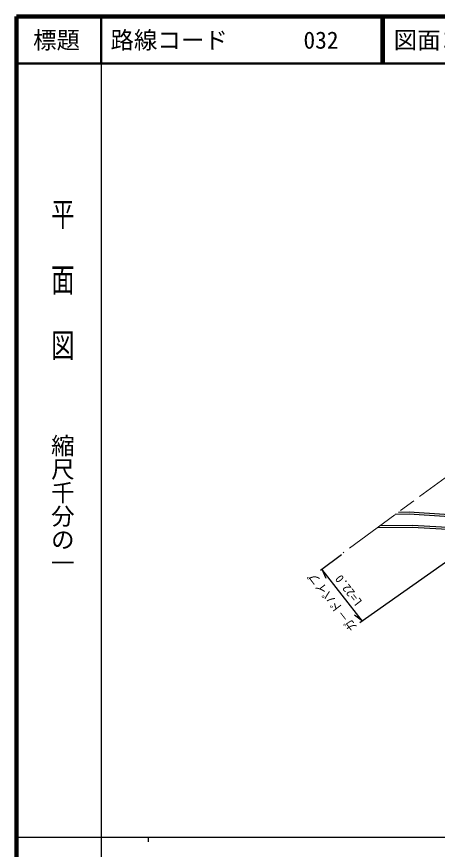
# Model space of a CAD drawing. Units: millimetres at full size, sheet at 1:1000; details may follow other scales. Extents: x 40000 to 680000, y 20000 to 380000.
# Drawn here: x 40000 to 129683, y 202409 to 380000 of the extents above; entities that cross this region are included whole.
import ezdxf
from ezdxf.enums import TextEntityAlignment as Align

# ---------------------------------------------------------------- set-up
doc = ezdxf.new("R2010")
doc.units = ezdxf.units.MM
doc.header["$LTSCALE"] = 1000
doc.linetypes.add('CHAIN', pattern=[18.5, 12, -1.5, 3.5, -1.5])
for name, color, linetype, lineweight in [('M-BGD', 7, 'Continuous', 25), ('M-BMK', 2, 'CHAIN', 13), ('M-TTL', 2, 'Continuous', 140), ('M-TTL-BAND', 7, 'Continuous', 25), ('M-TTL-LINE', 7, 'Continuous', 50)]:
    doc.layers.add(name, color=color, linetype=linetype, lineweight=lineweight)
doc.layers.add('M-TTL-TXT', color=7, linetype='Continuous')
doc.styles.add('@ＭＳ ゴシック', font='')
doc.styles.add('ＭＳ ゴシック', font='')
doc.styles.get('@ＭＳ ゴシック').set_extended_font_data('@MS Gothic')
doc.styles.get('ＭＳ ゴシック').set_extended_font_data('MS Gothic')

msp = doc.modelspace()

# ---------------------------------------------------------------- linework, layer by layer
at = {"layer": 'M-BGD'}
for p, q in [((143824, 272322), (113138, 250702)), ((109220, 265235), (104752, 261897)), ((113701, 251099), (105093, 262151)), ((105093, 262151), (105897, 260242)), ((113701, 251099), (112047, 252345))]:
    msp.add_line(p, q, dxfattribs=at)
for points in [[(145513, 285628), (147189, 283768), (148156, 282371), (148825, 281062), (149714, 278912), (149662, 275498), (148339, 272558), (147541, 271607), (145897, 270367), (143416, 269862), (140432, 270109), (124368, 271057), (116842, 270977)], [(145179, 285326), (146835, 283488), (147769, 282139), (148416, 280873), (149262, 278826), (149214, 275598), (147955, 272799), (147229, 271935), (145708, 270788), (143389, 270316), (140464, 270558), (124379, 271507), (117462, 271433)], [(144267, 272809), (139344, 273026), (131175, 273428), (123678, 273913), (120695, 273815)], [(121407, 274338), (123686, 274414), (131203, 273928), (139367, 273525), (144035, 273320)]]:
    msp.add_lwpolyline(points, dxfattribs=at)
at = {"layer": 'M-BMK'}
msp.add_line((180228, 317664), (109605, 265646), dxfattribs=at)
at = {"layer": 'M-TTL'}
for p, q in [((40000, 380000), (40000, 20000)), ((680000, 380000), (40000, 380000))]:
    msp.add_line(p, q, dxfattribs=at)
at = {"layer": 'M-TTL-BAND'}
for p, q in [((58000, 370000), (58000, 20000)), ((40000, 205000), (579000, 205000)), ((68000, 205000), (68000, 204000))]:
    msp.add_line(p, q, dxfattribs=at)
at = {"layer": 'M-TTL-LINE'}
for p, q in [((58000, 380000), (58000, 370000)), ((117750, 380000), (117750, 370000)), ((118250, 380000), (118250, 370000)), ((40000, 370000), (680000, 370000))]:
    msp.add_line(p, q, dxfattribs=at)

# ---------------------------------------------------------------- texts
at = {"layer": 'M-BGD'}
for s, style, p in [('ガ－ドパイプ', 'ＭＳ ゴシック', (108473, 256052)), ('L=22.0', '@ＭＳ ゴシック', (111894, 258543))]:
    msp.add_text(s, height=1833, rotation=127.912, dxfattribs=dict(at, style=style)).set_placement(p, align=Align.BOTTOM_CENTER)
at = {"layer": 'M-TTL-BAND', "style": '@ＭＳ ゴシック', "width": 1.4}
msp.add_text('平  面  図', height=3666, rotation=270, dxfattribs=at).set_placement((49777, 306475), align=Align.MIDDLE_RIGHT)
at = {"layer": 'M-TTL-BAND', "style": '@ＭＳ ゴシック'}
msp.add_text('縮尺千分の一', height=3666, rotation=270, dxfattribs=at).set_placement((49777, 261030), align=Align.MIDDLE_RIGHT)
at = {"layer": 'M-TTL-TXT', "style": 'ＭＳ ゴシック'}
msp.add_text('標題', height=3666, dxfattribs=at).set_placement((48500, 375000), align=Align.MIDDLE_CENTER)
for s, p in [('路線コード', (60000, 375000)), ('032', (101142, 375000)), ('図面コード', (120380, 375000))]:
    msp.add_text(s, height=3666, dxfattribs=at).set_placement(p, align=Align.MIDDLE_LEFT)

doc.saveas('drawing.dxf')
